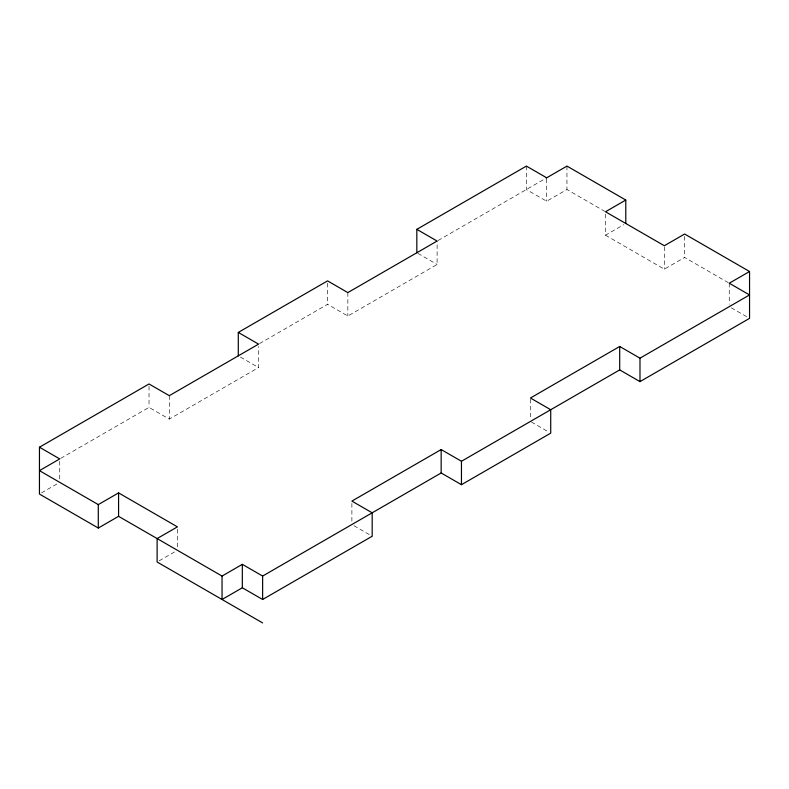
<?xml version="1.0" encoding="UTF-8"?>
<svg xmlns="http://www.w3.org/2000/svg" width="789" height="789" viewBox="0 0 789 789"><rect width="100%" height="100%" fill="white"/><g stroke="black" fill="none" stroke-linecap="round" stroke-linejoin="round"><path stroke-width="0.59" stroke-dasharray="3.94 2.96" d="M60.733 458.36L149.022 407.39L169.3 419.097L258.565 367.556L258.565 346.47M259.551 343.58L327.563 304.317L347.841 316.024L437.106 264.483L437.106 241.049M438.102 240.497L545.12 178.708M41.482 492.898L57.705 483.519M526.391 166.094L526.391 189.518L546.669 201.225L566.956 189.518L604.778 211.353M605.498 214.115L605.498 235.201L623.764 224.658M159.151 560.831L175.385 551.462M605.498 235.201L664.338 269.167L684.625 257.451L728.267 282.649M731.295 307.818L747.518 317.188M417.894 253.387L437.106 264.483M531.451 422.026L548.69 431.987M240.428 357.082L258.565 367.556M353.926 525.691L372.181 536.234M729.263 283.221L729.263 304.307M684.625 236.365L684.625 257.451M664.338 246.908L664.338 269.167M566.956 166.084L566.956 189.518M546.669 178.975L546.669 201.225M530.435 399.185L530.435 419.097M351.894 503.431L351.894 522.18M347.841 292.591L347.841 316.024M327.563 283.231L327.563 304.317M177.417 529.202L177.417 547.951M169.3 395.674L169.3 419.097M149.022 386.304L149.022 407.39M59.737 461.269L59.737 480.008"/><path stroke-width="1.18" d="M222.044 576.059L222.044 599.482L242.331 587.775L262.629 599.482L372.181 536.234L372.181 512.811L351.894 501.094L441.159 449.552L461.457 461.269L619.7 369.903L639.987 381.62L749.55 318.361L749.55 271.505L729.263 283.221L749.55 294.938L639.987 358.186L619.7 346.47L530.435 398.011L550.722 409.728L550.722 433.151L461.457 484.693L441.159 472.976L262.629 576.059L242.331 564.342L222.044 576.059L118.577 516.322L98.29 528.038L39.45 494.062L39.46 447.215L149.022 383.967L169.3 395.674L258.565 344.132L238.288 332.425L238.288 355.859M238.288 332.425L327.563 280.884L347.841 292.591L437.106 241.049L416.829 229.352L416.829 252.776M416.829 229.352L526.391 166.094L546.669 177.801M546.156 178.107L566.966 166.094L625.785 200.051L625.785 223.484M39.46 447.215L59.737 458.922L39.45 470.638L98.29 504.605L118.577 492.888L177.417 526.865L157.119 538.571L157.119 562.005L262.629 622.915M625.785 200.051L605.498 211.768L664.338 245.734L684.625 234.027L749.55 271.505M639.987 358.186L639.987 381.62M619.7 346.47L619.7 369.903M461.457 461.269L461.457 484.693M441.159 449.552L441.159 472.976M262.629 576.059L262.629 599.482M242.331 564.342L242.331 587.775M118.577 492.888L118.577 516.322M98.29 504.605L98.29 528.038"/></g></svg>
